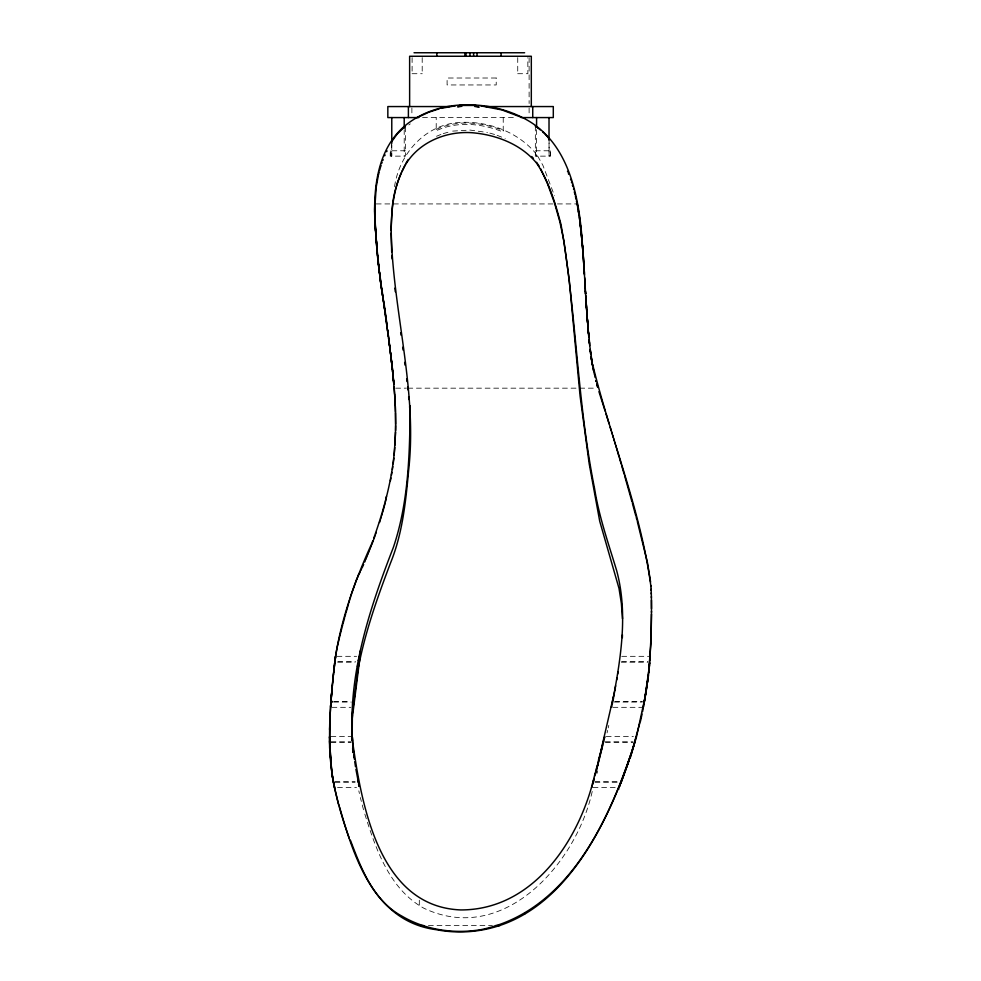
<?xml version="1.0" encoding="UTF-8"?>
<svg xmlns="http://www.w3.org/2000/svg" width="981" height="981" viewBox="0 0 981 981"><rect width="100%" height="100%" fill="white"/><g stroke="black" fill="none" stroke-linecap="round" stroke-linejoin="round"><path stroke-width="0.74" stroke-dasharray="4.91 3.68" d="M608.22 727.902L608.796 725.4M607.055 732.905L607.644 730.404M597.073 773.335L597.723 770.759M592.23 791.446C576.325 863.354 503.658 946.175 423.817 908.198C388.623 888.651 375.159 847.118 363.902 811.14M394.546 186.574C399.292 154.36 424.099 125.617 457.526 122.6C486.122 120.283 516.447 130.878 535.344 152.877M408.795 124.955L410.279 123.876M436.214 129.418C457.269 119.474 482.186 122.049 503.228 130.694M436.496 136.285L440.935 134.446M443.24 133.612L450.267 131.613M452.646 131.111L470.058 130.068L487.447 132.521M457.171 106.99L461.328 106.684M457.367 106.892L459.218 106.745M458.188 106.892L462.394 106.622M412.057 73.71L422.247 73.71M517.686 73.71L527.876 73.71L527.827 57.621M422.541 117.548L515.761 117.548M405.447 150.78L390.23 150.78L390.23 156.138L405.447 156.138L405.447 126.059M535.344 150.78L550.562 150.78L550.562 156.138L535.491 156.138M376.287 203.925L555.933 203.938M557.453 203.925L577.245 203.925M395.686 388.169L406.33 388.169M407.851 388.169L578.25 388.169M579.771 388.169L596.509 388.169M336.998 656.326L356.618 656.326M621.733 656.326L648.797 656.326M337.832 661.574L355.465 661.574M621.586 661.574L647.914 661.574M337.709 662.236L355.159 662.236M621.353 662.236L647.84 662.236M333.712 701.427L350.143 701.427M614.805 701.427L642.469 701.427M333.638 702.077L351.382 702.077M614.437 702.077L642.322 702.077M331.946 707.326L350.904 707.326M612.953 707.326L641.917 707.326M330.94 736.547L350.879 736.547M606.258 736.547L633.395 736.547M330.989 741.759L351.186 741.759M605.302 741.759L632.953 741.759M330.989 742.482L351.161 742.482M605.4 742.482L632.794 742.482M334.926 781.599L355.134 781.599M594.903 781.599L619.698 781.599M335.036 782.323L355.073 782.323M594.989 782.323L619.477 782.323M337.525 787.535L356.532 787.535M593.088 787.535L616.326 787.535M428.427 925.561L492.388 925.561M474.264 106.696L479.611 107.101M474.767 106.721L480.077 107.076M476.717 106.782L478.961 106.978M489.875 133.122L494.694 134.507M497.097 135.304L505.227 138.542M535.344 153.514L537.257 156.138M537.711 156.138L542.885 165.299L554.51 195.759M363.51 809.779L360.346 797.565M358.825 790.858L359.414 793.531M550.341 150.878L550.341 156.151M549.09 138.505L549.09 156.138L549.017 140.271M536.582 129.676L536.595 156.151M535.344 126.059L535.344 155.954M529.115 57.621L529.115 103.508M529.115 107.935L529.115 114.802M517.735 57.621L517.735 73.71M503.228 117.548L503.228 132.055C482.186 123.447 457.281 120.847 436.214 130.755L436.214 117.548M422.198 57.621L422.198 73.71M419.304 900.202L419.304 905.573M412.106 57.621L412.106 73.71M411.885 107.935L411.885 114.802M404.209 129.676L404.209 156.138M391.775 144.808L391.775 156.138M391.701 142.503L391.701 156.138M390.45 150.853L390.45 156.138M496.214 78.014L447.103 78.014L447.103 84.955L496.214 84.955L496.214 78.014"/><path stroke-width="1.47" d="M329.506 736.559L329.506 737.687M374.681 211.626L374.693 207.567M374.681 209.738L374.681 210.4M651.494 612.352L651.458 600.225M332.056 774.732L329.69 748.062L330.07 715.382M374.681 209.321L374.767 204.122M651.494 611.31L651.176 634.597M651.47 614.131L650.93 643.266M395.662 425.631L395.012 445.067M329.616 727.215L329.53 740.937M395.613 430.475L395.551 412.645M376.189 187.396L374.681 209.775L375.772 234.201M391.149 232.926C393.185 312.399 417.599 390.426 408.636 470.316C405.778 501.487 402.566 533.223 390.72 562.481C377.795 596.374 365.582 630.734 358.568 666.418M374.717 206.169L374.73 205.421M391.161 230.817C391.333 211.001 393.307 190.878 401.388 172.546M374.742 205.213L374.754 204.293M611.457 707.326L611.641 706.087M651.126 635.676L649.275 667.043L644.296 702.237M329.641 727.277L329.714 723.708M622.346 637.675L622.432 634.756M395.539 432.143L394.178 455.209M329.751 723.904L330.18 713.334M650.918 643.671L648.318 676.792L642.616 711.544M352.351 715.137L352.179 740.14M330.143 714.916L330.609 706.43M330.266 712.672L330.671 705.535M330.548 707.191L330.683 705.155M352.657 704.333L352.682 702.899M330.622 706.369L330.707 704.898M330.671 705.658L330.744 704.432M330.683 706.112L330.977 701.072M330.756 704.333L330.818 703.426M352.682 709.668L352.878 706.933M330.793 703.831L330.83 703.169M330.781 704.75L330.879 702.629M650.133 657.233L650.195 656.412M330.879 703.389L330.977 701.256M330.953 701.697L331.1 699.612M331.137 699.024L330.977 702.04L332.277 702.077M331.088 699.87L331.026 700.642L331.161 698.791M650.011 658.987L650.06 658.19M331.149 699.097L331.639 693.052M331.186 699.318L331.357 696.338M391.934 211.994L391.161 228.401L391.677 251.909M649.913 660.225L649.949 659.575M331.235 697.969L331.296 697.148M331.296 697.969L331.492 694.695M394.742 447.397C392.425 478.507 384.209 508.894 373.773 538.177M331.406 696.608L331.995 688.809M331.455 695.235L331.566 693.874M331.59 693.677L331.86 690.587M649.692 662.751L649.643 663.34M331.725 692.132L331.786 691.36M331.75 692.537L331.995 688.956M392.057 210.523C392.927 194.434 397.832 178.64 405.607 164.563C419.476 141.154 448.673 129.983 475.049 133.011C498.054 135.488 521.634 144.906 536.582 163.14C549.004 181.448 555.283 203.239 560.985 224.379C576.374 311.811 577.024 401.339 594.572 488.587C598.974 516.656 608.478 543.462 616.644 570.562C628.024 612.708 621.059 656.853 613.1 698.901M649.643 663.315L649.483 665.106M331.995 689.827L332.105 687.583M332.105 687.804L332.216 686.344M332.105 688.588L332.338 685.106M649.496 664.946L649.385 666.025M332.338 685.339L332.449 683.88M332.338 686.124L332.571 682.641M649.434 665.694L649.201 668.049M332.571 683.659L332.682 681.415M649.336 666.565L649.14 668.637M332.682 681.55L332.804 680.176M332.682 682.42L332.804 680.409M332.804 681.194L332.927 678.95M332.927 679.183L333.062 677.712M332.927 679.956L333.184 676.485M333.184 676.718L333.319 675.247M333.184 677.503L333.442 674.021M649.066 669.275L648.956 670.403M333.442 674.254L333.577 672.794M333.442 675.038L333.712 671.556M648.895 670.992L648.956 670.366M648.686 672.905L648.895 670.906M333.712 671.789L333.847 670.33M333.712 672.574L334.129 667.877M333.981 670.109L334.263 666.651M334.19 668.282L334.496 664.86M393.884 458.066L393.197 463.768M334.337 667.055L334.766 662.359M334.337 666.173L334.435 665.29M334.484 664.959L334.619 663.585M334.595 663.978L334.693 662.972M648.453 674.818L645.13 697.638M334.766 663.377L334.926 661.133M334.84 662.764L334.999 661.537M334.901 661.402L334.999 660.52M334.975 660.863L335.073 659.906M334.999 660.605L335.097 659.968M335.073 660.924L335.208 658.999M335.146 660.323L335.343 657.92M335.134 659.575L335.514 656.669L335.281 659.232M352.044 715.971L360.26 650.918M352.044 720.017L360.26 654.965M335.306 658.202L336.949 648.269M335.355 658.631L335.453 657.074M335.441 656.988C341.658 617.454 355.306 579.661 371.836 543.388M647.975 678.729L647.46 682.641M376.287 186.635L378.188 176.151M647.19 684.591L646.001 692.378M392.388 469.458L392.805 466.613M617.699 674.033L618.018 672.059M645.682 694.315L636.252 737.896M391.456 475.123L391.934 472.29M616.706 679.919L617.049 677.957M644.799 699.527L644.345 701.967M357.464 666.528L357.93 664.051M615.651 685.793L614.928 689.704M614.964 690.636L615.357 688.576M358.813 659.49L359.353 656.326L358.384 660.605M643.965 703.929L643.818 704.787M390.389 480.776L390.941 477.955M357.783 670.44L358.31 667.754M358.715 659.98L358.568 660.765M614.547 691.654L613.922 696.007M643.61 705.842L643.401 706.884M614.167 693.604L613.848 695.198M337.01 647.938L339.831 635.847M611.874 704.873L613.444 696.191M613.591 697.675L612.917 701.01M612.696 699.821L602.199 745.217M612.659 702.237L612.107 704.787M642.089 714.021L640.434 721.427M604.235 739.134L604.737 736.608L603.965 739.208M378.445 175.01L379.181 172.006M603.83 740.876L603.241 743.267M639.919 722.617L631.703 752.353L621.464 781.599M385.459 501.683L386.453 496.312M602.959 743.267L603.781 739.932M602.763 744.027L600.948 750.22M602.015 747.032L602.395 745.523M602.273 747.166L602.861 744.824M601.831 747.792L598.373 760.447M600.887 751.556L596.411 770.404M601.071 750.796L601.88 748.736M601.304 751.066L601.696 749.509M600.912 752.635L600.323 754.965M598.373 761.538L597.392 765.388M599.354 758.828L599.992 756.253M598.373 762.691L599.023 760.116M385.043 503.351L384.405 505.828M597.073 766.676L598.054 763.978M597.392 766.541L597.723 765.254M596.742 769.116L597.073 767.829M340.051 634.989L341.854 628.048M611.666 706.639L611.506 707.215M596.411 768.16L595.075 774.389M595.749 771.814L596.08 770.526M596.08 771.679L595.406 774.254M592.046 785.597L591.604 787.412L592.021 786.468M342.161 626.884L342.786 624.541M594.952 774.831L594.596 776.192M595.075 773.298C580.764 838.215 534.412 909.963 460.862 909.939C379.156 906.8 361.695 805.475 352.62 741.759M343.092 623.376L344.674 617.54M383.963 507.484L383.289 509.961M592.414 784.224L592.978 782.139M593.995 778.448L593.247 781.146M593.934 779.772L593.48 781.477M636.252 737.136L636.007 737.994M379.647 170.289L380.174 168.413M345.005 616.375L345.643 614.045M635.823 738.693L630.329 757.663M345.962 612.88L348.586 603.609M635.21 740.888L635.565 739.625M593.027 783.12L592.659 784.395M382.578 512.474L383.056 510.782M634.977 741.673L635.161 740.962M635.001 741.489L633.26 747.534M634.928 741.759C610.231 818.718 568.796 911.41 481.242 929.596C454.326 934.157 425.582 930.062 401.903 916.131C373.185 900.546 361.351 868.823 350.376 840.153M348.917 602.457L349.592 600.139M381.597 515.822L382.087 514.154M349.935 598.986L350.634 596.681M380.518 167.261L381.131 165.262M380.579 519.17L381.094 517.502M350.977 595.541L351.603 593.505M632.487 750.06C607.08 826.468 559.587 926.493 466.772 931.778C456.606 932.306 446.38 931.631 436.386 929.706C374.546 921.674 354.067 858.179 339.561 807.069M351.885 592.622L356.581 579.428M379.524 522.505L380.064 520.837M629.275 760.067L620.85 783.181M381.817 163.226L382.149 162.282M375.625 534.105L376.201 532.45M375.049 535.749L373.565 539.869M372.903 540.543L372.191 542.444M373.099 541.107L371.701 544.835M382.811 160.479L383.142 159.609M370.757 547.312L371.235 546.074M369.788 549.789L370.266 548.551M621.01 782.85L620.617 783.868M619.906 785.56L619.526 786.59M368.807 552.254L369.297 551.028M620.139 785.045L619.722 786.075M367.814 554.706L368.304 553.492M366.808 557.147L367.311 555.933M365.79 559.562L366.293 558.348M364.736 561.99L365.263 560.764M356.692 579.182L358.555 575.222M384.724 155.783L385.104 154.949M363.669 564.418L362.014 568.06M401.903 171.43L405.104 164.833M360.873 570.476L361.449 569.274M360.309 571.678L359.144 574.044M386.649 151.699L387.066 150.89M405.668 163.741L408.206 159.547M404.454 127.42L405.447 126.059L397.17 134.017L391.701 141.656M417.489 117.548L428.39 112.361L439.132 108.817M440.947 108.351L455.527 105.776M459.218 105.445L476.079 105.445M414.031 52.753L524.627 52.753M449.838 106.561L387.838 106.561L387.838 117.573L418.752 117.573M485.681 106.561L553.296 106.561L553.296 117.573L521.083 117.573M330.965 701.427L332.338 701.427M420.812 925.561L423.853 925.561M495.442 925.561L500.003 925.561M480.813 105.85L501.916 109.921L520.752 117.046M535.908 127.003L535.344 126.059L536.754 127.089M537.024 127.309L537.858 127.947M538.14 128.155L540.224 129.848M542.861 132.141L543.719 132.925M544.982 134.139L546.625 135.795M546.944 136.126L547.57 136.8M531.702 156.494L533.431 158.382M547.876 137.132L548.943 138.861M536.558 162.319L539.317 166.463M540.568 168.622L547.288 183.153L554.461 202.809L559.844 221.792L563.916 240.97L569.262 280.137L580.09 396.079L589.213 463.878L599.722 521.218L618.999 588.367L621.378 603.425L622.494 618.79M567.496 171.283L567.791 172.006M568.404 173.527L568.698 174.299M349.322 838.301C338.04 807.142 329.665 774.438 329.53 741.121M570.537 179.302L570.77 180.014M605.13 411.076L598.937 391.64M571.482 182.147L571.715 182.883M606.086 414.056L609.14 423.841M610.194 427.262L611.237 430.684M611.58 431.824L612.279 434.117M612.622 435.257L613.309 437.538M613.652 438.679L614.339 440.96M572.413 185.102L572.855 186.586M614.682 442.1L615.369 444.368M615.663 445.362L616.264 447.361M616.559 448.354L617.147 450.353M617.454 451.346L619.146 457.097M619.501 458.274L621.218 464.123M621.647 465.558L624.161 474.215M624.578 475.65L632.022 501.929M597.184 385.226L597.674 386.955M597.699 387.47L596.816 383.829M596.951 384.417L597.331 385.705M573.505 188.855L573.701 189.603M632.426 503.4L635.86 516.031M338.985 804.96L339.267 806.014M338.47 804.101L334.349 787.302M636.215 517.379L636.939 520.089M637.307 521.438L647.411 562.469L650.587 581.991M595.982 380.726L596.252 381.756L595.896 380.481M574.302 191.822L575.05 194.839M359.046 786.284L358.568 784.236M594.854 376.201L595.173 377.55M575.418 196.359L576.092 199.413M594.535 374.84L593.91 372.093M334.263 786.137L334.57 787.535L333.908 784.408M593.615 370.708L593.051 367.973M358.568 783.145L359.205 786.247M358.408 782.348L355.907 769.227M334.055 785.107L333.601 782.863M576.423 200.921L577.171 204.661M593.051 368.12L593.615 370.879M357.648 779.846L358.151 782.323M333.957 785.413L332.216 774.941M333.687 783.218L333.221 780.913M592.598 364.27C610.611 438.617 640.973 510.427 650.93 586.577M577.355 204.489L579.133 215.06M333.295 782.065L332.964 779.503M592.536 365.852L592.034 362.394M577.588 206.905L577.993 209.149M592.524 365.361L590.427 350.156M333.025 780.594L332.718 778.092M592.046 363.129L592.291 364.491M577.355 204.6L579.072 215.244M332.767 779.135L331.811 772.268M591.825 361.756L590.979 356.311M332.51 777.675L331.909 772.942M578.373 211.393L578.741 213.65M591.788 360.996L591.138 356.765M387.716 332.13L382.161 290.952M384.748 309.456L382.541 294.95M384.111 304.968L383.878 303.509M383.841 304.196L384.344 306.93M383.485 301.069L383.669 303.141M383.179 299.107L383.326 301.008M383.105 298.616L383.166 299.928M355.502 766.737L354.754 761.771M382.823 296.777L382.995 298.862M382.664 296.703L382.835 297.783M591.126 356.888L591.555 359.757M382.504 295.637L381.45 287.531M382.516 295.33L379.868 274.422M382.185 293.503L381.719 290.327M381.474 288.23L381.817 290.597M579.256 215.967L579.391 216.875M381.56 289.26L380.677 281.927M579.28 216.727L579.636 218.591M579.366 217.279L580.151 223.693M381.253 287.126L380.812 283.484M380.959 284.993L380.481 281.118M331.725 771.606L331.823 772.439M579.538 218.518L579.722 219.916M400.677 332.706L401.008 335.11M385.717 317.096L386.906 325.827M385.263 314.128L385.95 319.181M386.845 325.729L387.495 330.548M579.71 219.168L581.169 232.472M385.337 312.473L387.287 326.881M384.54 308.377L385.03 312.412M387.605 330.511L388.255 336.14L387.802 331.983M380.665 282.847L380.174 278.175M331.725 771.728L329.555 742.212M402.664 347.274L403.032 350.021M387.679 329.763L388.059 332.633M384.564 309.027L384.344 305.066M388.194 334.938L388.795 340.162M380.518 281.768L379.573 272.056M380.37 280.701L380.088 278.543M388.451 335.514L390.524 353.712M388.586 337.905L389.543 345.925M389.003 341.805L389.114 342.614M590.378 351.1L590.721 354.067M404.65 362.369L405.006 365.104M388.979 340.873L389.334 344.257M579.906 221.314L582.138 242.368M590.611 353.565L590.096 349.444M389.359 343.828L389.702 346.759M389.555 345.3L389.898 348.267M389.776 347.74L389.898 348.721M379.941 277.476L377.955 257.819M354.411 759.282L353.785 754.303M389.739 346.771L390.156 350.708M390.107 349.702L390.279 351.713M390.279 351.284L390.646 354.693M379.451 272.534L379.684 274.41M580.286 224.784L580.556 226.979M379.402 273.196L379.218 270.646M390.475 352.608L390.745 355.097M390.646 354.067L391.223 359.414M379.304 272.35L377.857 258.984M590.354 351.247L588.575 332.473M390.646 352.768L392.449 369.886M390.83 355.539L391.125 358.212M379.144 271.087L378.727 266.464M391.014 357.059L391.394 360.542M379.071 270.449L378.47 264.147M353.736 755.027L354.031 757.516M406.686 378.85L407.005 381.597M394.877 288.156L395.306 291.774M391.198 358.605L391.775 364.245M391.493 361.327L391.664 362.884M391.37 360.174L392.927 374.558M391.762 363.657L391.934 365.214M331.186 767.461L329.506 737.577M392.02 365.999L392.106 366.771M580.887 228.659L583.155 254.275M407.63 387.115L407.924 389.874M392.277 368.329L392.363 369.114M378.225 261.792L378.458 265.103M589.397 342.479L589.691 345.557M392.375 367.765L392.78 372.952M392.523 370.671L392.694 372.228M377.979 259.438L378.2 262.736M589.446 343.583L589.14 340.591M581.292 233.564L581.941 240.161M392.682 370.757L392.854 373.786M377.71 255.44L377.955 260.357M353.467 752.525L352.78 745.008M353.516 751.802C345.631 681.39 368.145 612.267 393.32 547.521C408.721 502.039 409.8 453.185 410.132 405.644M589.115 339.585L589.397 342.7M377.624 256.642L377.734 257.807M408.648 396.778L408.93 399.537M393.087 375.993L393.381 379.242M377.734 257.059L376.446 241.13M377.71 257.991L377.391 254.312M392.989 373.749L394.583 394.276M393.062 376.238L393.516 381.057M377.28 252.276L377.477 255.612M588.858 337.623L588.477 333.16M588.833 337.01L587.129 316.36M377.182 252.019L377.293 253.159L377.06 249.873M393.406 379.304L393.589 381.523M588.416 332.841L587.484 319.598M588.428 332.657L588.49 333.687M393.479 380.236L393.737 383.473M588.306 331.161L587.104 316.495M588.342 332.007L588.122 329.493M409.58 406.477L410.181 413.418M393.663 382.283L393.81 383.902M376.851 247.457L377.035 250.854L376.091 236.335M393.761 383.313L393.835 384.209M393.798 383.829L393.859 384.491M375.502 229.211L376.765 247.298M582.236 243.472L583.254 256.654M587.901 326.906L587.68 324.319M376.839 248.463L375.931 233.932M375.49 229.91L375.551 230.645M394.129 387.74L394.068 386.968L394.141 387.986M582.702 248.818C580.041 201.681 570.954 143.422 525.227 118.995C507.373 109.32 486.956 104.685 466.698 104.795C444.896 104.881 422.762 111.405 405.668 125.188C375.564 149.995 372.682 193.171 375.441 229.186M587.545 322.59L586.761 309.935M375.257 224.355L375.919 236.568M352.633 748.429L352.952 752.562M582.616 245.532L583.057 253.49M375.441 228.463L374.987 221.608M587.018 314.889L586.123 302.675M586.908 314.19L586.393 304.809M394.301 388.697L394.951 400.015M376.091 237.831L376.263 240.235M582.972 250.167L583.903 265.741M586.307 305.802L586.54 309.138M583.241 256.164L584.1 269.922M586.491 307.494L586.148 301.044M352.584 741.219L352.338 737.283M583.315 256.568L583.94 266.991M585.89 297.268L586.086 301.572M585.89 298.616L585.767 295.379M585.964 300.726L585.743 297.329M391.873 255.416L392.106 258.923M585.534 291.602L585.645 293.491M585.816 298.089L585.534 292.988M585.363 290.916L585.534 293.552M585.24 287.016L585.534 293.969M375.772 233.049L375.625 229.137M352.326 737.038L352.51 741.121M585.203 288.255L585.363 291.406M394.718 394.681L395.233 405.447M583.891 263.999L584.983 284.012M585.252 288.524L584.701 277.819M584.161 271.014L584.284 273.196M584.884 282.92L585.056 286.207M584.259 272.252L584.418 274.901M584.161 268.61L584.431 273.221M650.93 585.51L651.139 590.255M375.085 223.987L374.693 211.479M395.073 400.665L395.478 411.701M374.914 220.1L374.95 220.848M374.901 220.234L374.816 218.138M651.139 589.176L651.298 593.934M395.331 406.171L395.674 424.221M374.828 217.745L374.791 216.862M651.298 592.855L651.396 597.613M374.779 217.059L374.717 214.667M651.396 596.534L651.494 608.674M374.717 214.103L374.681 211.05M329.542 741.93L329.53 740.851M618.729 788.332L618.729 789.325M549.017 117.573L549.017 140.271M536.582 117.573L536.582 126.647M532.744 106.561L532.744 117.573M531.31 106.561L531.31 56.26L409.629 56.26L409.629 106.561M524.651 913.311L524.651 914.108M501.107 52.753L501.107 56.26M477.036 52.753L477.036 56.26M473.602 52.753L473.602 56.26M469.96 52.753L469.96 56.26M465.987 52.753L465.987 56.26M464.908 52.753L464.908 56.26M436.815 52.753L436.815 56.26M408.39 106.561L408.39 117.573M404.209 117.573L404.209 128.155M391.775 117.573L391.775 143.287M357.967 575.332L357.967 576.387M329.591 728.527L329.591 729.533"/></g></svg>
